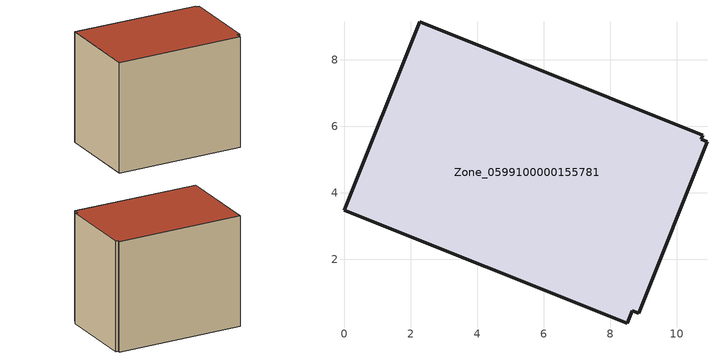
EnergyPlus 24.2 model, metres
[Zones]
Zone_0599100000155781
 floor ground (C_G): 10.91,5.54 8.85,0.38 8.66,0.45 8.51,0.08 0,3.48 2.27,9.15 10.79,5.74 10.74,5.62 z0.19
 wall outside (C_F): 2.27,9.15 0,3.48 8.51,0.08 8.66,0.45 8.85,0.38 10.91,5.54 10.74,5.62 10.79,5.74 2.27,9.15 z0.19:8.11
 roof outside (C_R): 8.85,0.38 10.91,5.54 10.74,5.62 10.79,5.74 2.27,9.15 0,3.48 8.51,0.08 8.66,0.45 z8.11
[BUILDING]
Pand.0599100000155781: North Axis=0; Terrain=City; Loads Convergence Tolerance Value=0.04; Temperature Convergence Tolerance Value=0.4; Solar Distribution=FullExterior; Maximum Number of Warmup Days=25; Minimum Number of Warmup Days=1
[Site:Location]
Rotterdam.The.Hague.AP_ZH_NLD Design_Conditions: Latitude=51.96; Longitude=4.45; Time Zone=1; Elevation=-4.5
[SITE:GROUNDTEMPERATURE:BUILDINGSURFACE]
18, 18, 18, 18, 18, 18, 18, 18, 18, 18, 18, 18
[MATERIAL] Thermal Absorptance=0.9; Solar Absorptance=0.7; Visible Absorptance=0.7
Name | Roughness | Thickness | Conductivity | Density | Specific Heat
G.TI.1965-1974 | MediumSmooth | 0.15 | 0.882353 | 540 | 1210
F.TI.1965-1974 | Rough | 0.3 | 0.697674 | 1920 | 840
R.TI.1965-1974 | MediumRough | 0.2 | 0.232558 | 1500 | 1000
[CONSTRUCTION]
C_G: G.TI.1965-1974
C_F: F.TI.1965-1974
C_R: R.TI.1965-1974
[ZONE]
Zone_0599100000155781: Type=1; Multiplier=1; Ceiling Height=Autocalculate; Volume=Autocalculate; Floor Area=autocalculate; Part of Total Floor Area=Yes
[ZONEINFILTRATION:DESIGNFLOWRATE]
Infil_Zone_0599100000155781: Zone or ZoneList or Space or SpaceList=Zone_0599100000155781; Schedule=AlwaysOn; Design Flow Rate Calculation Method=Flow/Area; Flow Rate per Floor Area=0.003; Constant Term Coefficient=1; Temperature Term Coefficient=0; Velocity Term Coefficient=0; Velocity Squared Term Coefficient=0
[HVACTEMPLATE:ZONE:IDEALLOADSAIRSYSTEM]
Zone_0599100000155781: Maximum Heating Supply Air Temperature=50; Minimum Cooling Supply Air Temperature=13; Maximum Heating Supply Air Humidity Ratio=0.0156; Minimum Cooling Supply Air Humidity Ratio=0.0077; Heating Limit=NoLimit; Cooling Limit=NoLimit; Dehumidification Control Type=ConstantSensibleHeatRatio; Cooling Sensible Heat Ratio=0.7; Dehumidification Setpoint=60; Humidification Control Type=None; Humidification Setpoint=30; Outdoor Air Method=None; Outdoor Air Flow Rate per Person=0.00944; Outdoor Air Flow Rate per Zone Floor Area=0; Outdoor Air Flow Rate per Zone=0; Demand Controlled Ventilation Type=None; Outdoor Air Economizer Type=NoEconomizer; Heat Recovery Type=None; Sensible Heat Recovery Effectiveness=0.7; Latent Heat Recovery Effectiveness=0.65
[ZONECONTROL:THERMOSTAT]
ThermostatControl_Zone_0599100000155781: Zone or ZoneList=Zone_0599100000155781; Control Type Schedule=DualSetpointControlType; Control 1=Thermostat_Zone_0599100000155781; Temperature Difference Between Cutout And Setpoint=0
[THERMOSTATSETPOINT:DUALSETPOINT]
Thermostat_Zone_0599100000155781: Heating Setpoint Temperature Schedule=HeatingSetpoint_Zone_0599100000155781; Cooling Setpoint Temperature Schedule=CoolingSetpoint_Zone_0599100000155781
[SCHEDULE:COMPACT]
HeatingSetpoint_Zone_0599100000155781: Through: 12/31, For: AllDays, Until: 24:00, 21
CoolingSetpoint_Zone_0599100000155781: Through: 12/31, For: AllDays, Until: 24:00, 24
DualSetpointControlType: Through: 12/31, For: AllDays, Until: 24:00, 4
AlwaysOn: Through: 12/31, For: AllDays, Until: 24:00, 1
